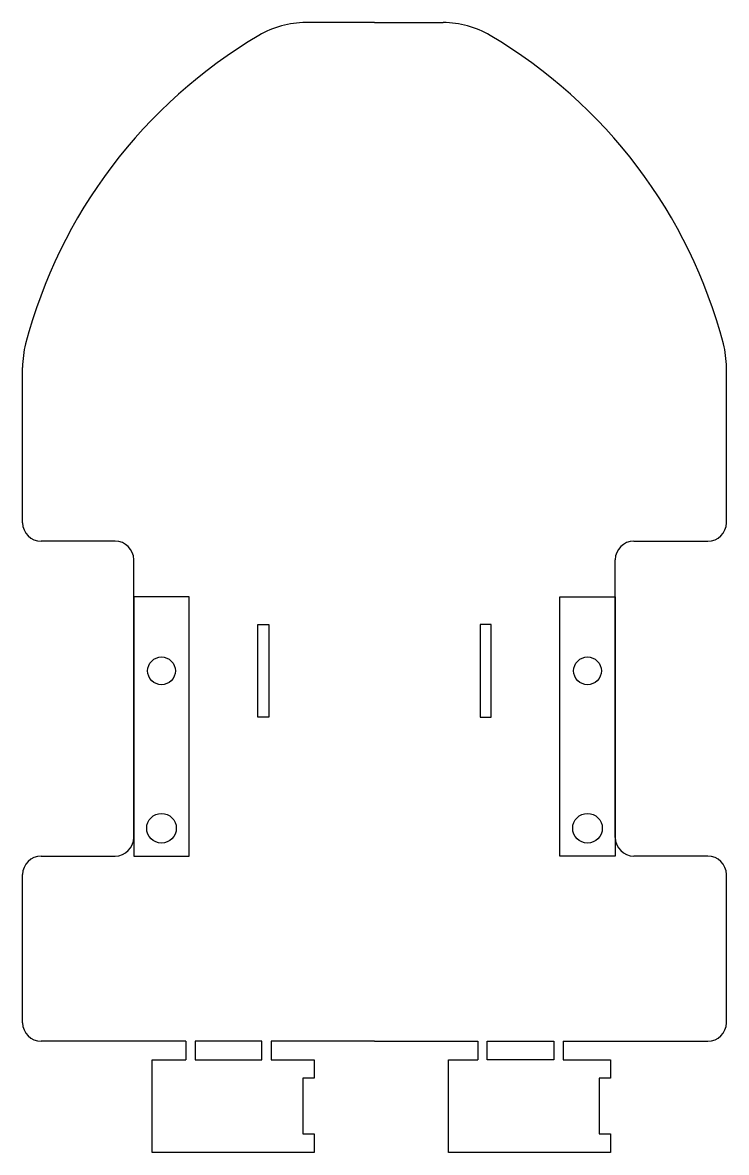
# Model space of a CAD drawing. Header units: millimetres. Extents: x -19 to 19, y -6 to 55.
import ezdxf

# ---------------------------------------------------------------- set-up
doc = ezdxf.new("R2010")
doc.units = ezdxf.units.MM
doc.layers.get('0').update_dxf_attribs({"linetype": 'CONTINUOUS'})

msp = doc.modelspace()

# ---------------------------------------------------------------- linework, layer by layer
for p, q in [((0, 55), (-3.707, 55)), ((0, 55), (3.707, 55)), ((-19, 28), (-19, 36.386)), ((19, 28), (19, 36.386)), ((-14, 27), (-18, 27)), ((14, 27), (18, 27)), ((-13, 11), (-13, 26)), ((13, 11), (13, 26)), ((-18, 10), (-14, 10)), ((18, 10), (14, 10)), ((-19, 1), (-19, 9)), ((19, 1), (19, 9)), ((-5.582, 0), (-5.582, -1)), ((0, 0), (-5.582, 0)), ((0, 0), (5.582, 0)), ((5.582, 0), (5.582, -1)), ((-10.189, 0), (-18, 0)), ((-10.189, 0), (-10.189, -1)), ((10.189, 0), (10.189, -1)), ((10.189, 0), (18, 0)), ((-12, -6), (-12, -1)), ((-12, -1), (-10.189, -1)), ((-5.582, -1), (-3.263, -1)), ((-3.263, -1), (-3.263, -2)), ((4, -6), (4, -1)), ((4, -1), (5.582, -1)), ((10.189, -1), (12.737, -1)), ((12.737, -1), (12.737, -2)), ((-3.863, -2), (-3.863, -5)), ((-3.263, -2), (-3.863, -2)), ((12.137, -2), (12.137, -5)), ((12.737, -2), (12.137, -2)), ((-3.863, -5), (-3.263, -5)), ((-3.263, -5), (-3.263, -6)), ((12.137, -5), (12.737, -5)), ((12.737, -5), (12.737, -6)), ((-3.263, -6), (-12, -6)), ((12.737, -6), (4, -6))]:
    msp.add_line(p, q)
for points in [[(-13, 10), (-10, 10), (-10, 24), (-13, 24)], [(10, 10), (10, 24), (13, 24), (13, 10)], [(-5.7, 17.5), (-6.3, 17.5), (-6.3, 22.5), (-5.7, 22.5)], [(6.3, 22.5), (5.7, 22.5), (5.7, 17.5), (6.3, 17.5)], [(-9.689, 0), (-9.689, -1), (-6.082, -1), (-6.082, 0)], [(9.689, 0), (9.689, -1), (6.082, -1), (6.082, 0)]]:
    msp.add_lwpolyline(points, close=True)
for centre, radius in [((-11.5, 20), 0.75), ((11.5, 20), 0.75), ((-11.5, 11.5), 0.8), ((11.5, 11.5), 0.8)]:
    msp.add_circle(centre, radius)
for centre, radius, start, end in [((-3.707, 50), 5, 90, 120.55895), ((3.707, 50), 5, 59.44105, 90), ((7.702, 30.676), 27.441, 120.55895, 165.25891), ((-7.702, 30.676), 27.441, 14.74109, 59.44105), ((-14, 36.386), 5, 165.25891, 180), ((14, 36.386), 5, 0, 14.74109), ((-18, 28), 1, 180, 270), ((18, 28), 1, 270, 360), ((-14, 26), 1, 0, 90), ((14, 26), 1, 90, 180), ((-14, 11), 1, -90, 0), ((14, 11), 1, 180, 270), ((-18, 9), 1, 90, 180), ((18, 9), 1, 0, 90), ((-18, 1), 1, 180, 270), ((18, 1), 1, 270, 360)]:
    msp.add_arc(centre, radius, start, end)

doc.saveas('drawing.dxf')
